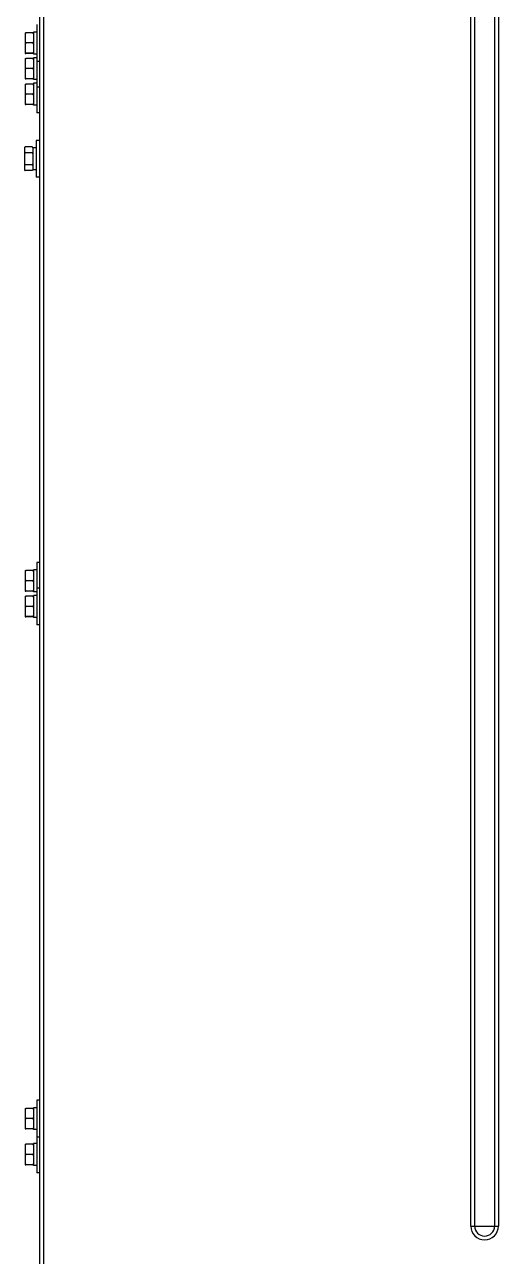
# Model space of a CAD drawing. Header units: millimetres. Extents: x 32496 to 166256, y 3504 to 23939.
# Drawn here: x 101409 to 101640, y 6741 to 7343 of the extents above; entities that cross this region are included whole.
import ezdxf

# ---------------------------------------------------------------- set-up
doc = ezdxf.new("R2010")
doc.units = ezdxf.units.MM
doc.layers.get('0').update_dxf_attribs({"lineweight": 35})
for name, color, linetype in [('2401-01144-S-M6-16HWM_1_0', 7, 'Continuous'), ('4215-19366_1_1_0', 7, 'Continuous'), ('4215-23304_2_1_1_0', 7, 'Continuous')]:
    doc.layers.add(name, color=color, linetype=linetype)

# ---------------------------------------------------------------- blocks, each defined once
blk = doc.blocks.new('gtrytrgtrr')
at = {"layer": '2401-01144-S-M6-16HWM_1_0', "color": 7, "linetype": 'Continuous'}
for p, q in [((69637.96, -73733.79), (69637.96, -73751.79)), ((69632.36, -73737.77), (69632.36, -73747.81)), ((69636.06, -73737.77), (69632.66, -73737.77)), ((69637.96, -73737.44), (69636.36, -73737.44)), ((69636.36, -73737.44), (69636.36, -73748.14)), ((69636.06, -73742.74), (69632.66, -73742.74)), ((69632.36, -73750.27), (69632.36, -73760.31)), ((69636.06, -73747.77), (69632.66, -73747.77)), ((69636.06, -73747.82), (69632.66, -73747.82)), ((69636.06, -73750.27), (69632.66, -73750.27)), ((69637.96, -73748.14), (69636.36, -73748.14)), ((69637.96, -73749.94), (69636.36, -73749.94)), ((69636.36, -73749.94), (69636.36, -73760.64)), ((69639.56, -73751.79), (69637.96, -73751.79)), ((69637.96, -73751.79), (69637.96, -73764.29)), ((69636.06, -73755.24), (69632.66, -73755.24)), ((69632.36, -73762.77), (69632.36, -73772.81)), ((69636.06, -73760.27), (69632.66, -73760.27)), ((69636.06, -73760.32), (69632.66, -73760.32)), ((69636.06, -73762.77), (69632.66, -73762.77)), ((69637.96, -73760.64), (69636.36, -73760.64)), ((69637.96, -73762.44), (69636.36, -73762.44)), ((69636.36, -73762.44), (69636.36, -73773.14)), ((69639.56, -73764.29), (69637.96, -73764.29)), ((69637.96, -73764.29), (69637.96, -73776.79)), ((69636.06, -73767.74), (69632.66, -73767.74)), ((69636.06, -73772.77), (69632.66, -73772.77)), ((69636.06, -73772.82), (69632.66, -73772.82)), ((69637.96, -73773.14), (69636.36, -73773.14)), ((69639.56, -73776.79), (69637.96, -73776.79)), ((69632.06, -73793.82), (69632.36, -73793.52)), ((69632.06, -73793.82), (69632.06, -73804.76)), ((69635.76, -73793.52), (69632.36, -73793.52)), ((69632.36, -73793.52), (69632.36, -73793.52)), ((69636.06, -73793.82), (69635.76, -73793.52)), ((69636.06, -73793.82), (69636.06, -73804.76)), ((69637.66, -73793.94), (69636.06, -73793.94)), ((69639.26, -73790.29), (69637.66, -73790.29)), ((69637.66, -73790.29), (69637.66, -73808.29)), ((69635.76, -73796.41), (69632.36, -73796.41)), ((69632.06, -73804.76), (69632.36, -73805.06)), ((69635.76, -73802.18), (69632.36, -73802.18)), ((69635.76, -73805.06), (69632.36, -73805.06)), ((69636.06, -73804.76), (69635.76, -73805.06)), ((69637.66, -73804.64), (69636.06, -73804.64)), ((69639.26, -73808.29), (69637.66, -73808.29)), ((69639.56, -73996.29), (69637.96, -73996.29)), ((69637.96, -73996.29), (69637.96, -74008.79)), ((69632.36, -74000.27), (69632.36, -74010.31)), ((69636.06, -74000.27), (69632.66, -74000.27)), ((69636.06, -74005.24), (69632.66, -74005.24)), ((69637.96, -73999.94), (69636.36, -73999.94)), ((69636.36, -73999.94), (69636.36, -74010.64)), ((69636.06, -74010.27), (69632.66, -74010.27)), ((69636.06, -74010.32), (69632.66, -74010.32)), ((69637.96, -74010.64), (69636.36, -74010.64)), ((69639.56, -74008.79), (69637.96, -74008.79)), ((69637.96, -74008.79), (69637.96, -74026.79)), ((69632.36, -74012.77), (69632.36, -74022.81)), ((69636.06, -74012.77), (69632.66, -74012.77)), ((69637.96, -74012.44), (69636.36, -74012.44)), ((69636.36, -74012.44), (69636.36, -74023.14)), ((69636.06, -74017.74), (69632.66, -74017.74)), ((69636.06, -74022.77), (69632.66, -74022.77)), ((69636.06, -74022.82), (69632.66, -74022.82)), ((69637.96, -74023.14), (69636.36, -74023.14)), ((69639.56, -74026.79), (69637.96, -74026.79)), ((69632.36, -74262.77), (69632.36, -74272.81)), ((69636.06, -74262.77), (69632.66, -74262.77)), ((69637.96, -74262.44), (69636.36, -74262.44)), ((69636.36, -74262.44), (69636.36, -74273.14)), ((69639.56, -74258.79), (69637.96, -74258.79)), ((69637.96, -74258.79), (69637.96, -74276.79)), ((69636.06, -74267.74), (69632.66, -74267.74)), ((69636.06, -74272.77), (69632.66, -74272.77)), ((69636.06, -74272.82), (69632.66, -74272.82)), ((69637.96, -74273.14), (69636.36, -74273.14)), ((69632.36, -74280.27), (69632.36, -74290.31)), ((69636.06, -74280.27), (69632.66, -74280.27)), ((69637.96, -74279.94), (69636.36, -74279.94)), ((69636.36, -74279.94), (69636.36, -74290.64)), ((69639.56, -74276.79), (69637.96, -74276.79)), ((69637.96, -74276.79), (69637.96, -74294.29)), ((69636.06, -74285.24), (69632.66, -74285.24)), ((69636.06, -74290.27), (69632.66, -74290.27)), ((69636.06, -74290.32), (69632.66, -74290.32)), ((69637.96, -74290.64), (69636.36, -74290.64)), ((69639.56, -74294.29), (69637.96, -74294.29))]:
    blk.add_line(p, q, dxfattribs=at)
for centre, start, end in [((69634.82, -73796.09), 140.50262, 140.86813), ((69633.3, -73796.09), 39.13187, 39.49683)]:
    blk.add_arc(centre, 3.56, start, end, dxfattribs=at)
for points, knots in [([(69632.36, -73737.77), (69632.39, -73737.77), (69632.49, -73737.77), (69632.59, -73737.77), (69632.66, -73737.77)], [0, 0, 0, 0, 0.23369, 1, 1, 1, 1]), ([(69632.66, -73737.77), (69632.64, -73737.81), (69632.53, -73738), (69632.43, -73738.19), (69632.36, -73738.33)], [0, 0, 0, 0, 0.250911, 1, 1, 1, 1]), ([(69636.36, -73737.77), (69636.34, -73737.77), (69636.24, -73737.77), (69636.14, -73737.77), (69636.06, -73737.77)], [0, 0, 0, 0, 0.23369, 1, 1, 1, 1]), ([(69636.06, -73737.77), (69636.09, -73737.81), (69636.2, -73738), (69636.29, -73738.19), (69636.36, -73738.33)], [0, 0, 0, 0, 0.25091, 1, 1, 1, 1]), ([(69632.36, -73742.17), (69632.38, -73742.22), (69632.48, -73742.41), (69632.58, -73742.6), (69632.66, -73742.74)], [0, 0, 0, 0, 0.249123, 1, 1, 1, 1]), ([(69632.66, -73742.74), (69632.64, -73742.79), (69632.53, -73742.98), (69632.43, -73743.17), (69632.36, -73743.31)], [0, 0, 0, 0, 0.250845, 1, 1, 1, 1]), ([(69636.36, -73742.17), (69636.34, -73742.22), (69636.25, -73742.41), (69636.14, -73742.6), (69636.06, -73742.74)], [0, 0, 0, 0, 0.249123, 1, 1, 1, 1]), ([(69636.06, -73742.74), (69636.09, -73742.79), (69636.2, -73742.98), (69636.29, -73743.17), (69636.36, -73743.31)], [0, 0, 0, 0, 0.250844, 1, 1, 1, 1]), ([(69632.36, -73747.19), (69632.38, -73747.24), (69632.48, -73747.43), (69632.58, -73747.62), (69632.66, -73747.77)], [0, 0, 0, 0, 0.24919, 1, 1, 1, 1]), ([(69632.66, -73747.77), (69632.64, -73747.77), (69632.54, -73747.77), (69632.44, -73747.77), (69632.36, -73747.77)], [0, 0, 0, 0, 0.265514, 1, 1, 1, 1]), ([(69632.36, -73747.81), (69632.39, -73747.81), (69632.49, -73747.81), (69632.59, -73747.82), (69632.66, -73747.82)], [0, 0, 0, 0, 0.23369, 1, 1, 1, 1]), ([(69632.36, -73750.27), (69632.39, -73750.27), (69632.49, -73750.27), (69632.59, -73750.27), (69632.66, -73750.27)], [0, 0, 0, 0, 0.23369, 1, 1, 1, 1]), ([(69632.66, -73750.27), (69632.64, -73750.31), (69632.53, -73750.5), (69632.43, -73750.69), (69632.36, -73750.83)], [0, 0, 0, 0, 0.250911, 1, 1, 1, 1]), ([(69636.36, -73747.19), (69636.34, -73747.24), (69636.25, -73747.43), (69636.14, -73747.62), (69636.06, -73747.77)], [0, 0, 0, 0, 0.24919, 1, 1, 1, 1]), ([(69636.06, -73747.77), (69636.09, -73747.77), (69636.19, -73747.77), (69636.29, -73747.77), (69636.36, -73747.77)], [0, 0, 0, 0, 0.265512, 1, 1, 1, 1]), ([(69636.36, -73747.81), (69636.34, -73747.81), (69636.24, -73747.81), (69636.14, -73747.82), (69636.06, -73747.82)], [0, 0, 0, 0, 0.23369, 1, 1, 1, 1]), ([(69636.36, -73750.27), (69636.34, -73750.27), (69636.24, -73750.27), (69636.14, -73750.27), (69636.06, -73750.27)], [0, 0, 0, 0, 0.23369, 1, 1, 1, 1]), ([(69636.06, -73750.27), (69636.09, -73750.31), (69636.2, -73750.5), (69636.29, -73750.69), (69636.36, -73750.83)], [0, 0, 0, 0, 0.25091, 1, 1, 1, 1]), ([(69632.36, -73754.67), (69632.38, -73754.72), (69632.48, -73754.91), (69632.58, -73755.1), (69632.66, -73755.24)], [0, 0, 0, 0, 0.249123, 1, 1, 1, 1]), ([(69632.66, -73755.24), (69632.64, -73755.29), (69632.53, -73755.48), (69632.43, -73755.67), (69632.36, -73755.81)], [0, 0, 0, 0, 0.250845, 1, 1, 1, 1]), ([(69636.36, -73754.67), (69636.34, -73754.72), (69636.25, -73754.91), (69636.14, -73755.1), (69636.06, -73755.24)], [0, 0, 0, 0, 0.249123, 1, 1, 1, 1]), ([(69636.06, -73755.24), (69636.09, -73755.29), (69636.2, -73755.48), (69636.29, -73755.67), (69636.36, -73755.81)], [0, 0, 0, 0, 0.250844, 1, 1, 1, 1]), ([(69632.36, -73759.69), (69632.38, -73759.74), (69632.48, -73759.93), (69632.58, -73760.12), (69632.66, -73760.27)], [0, 0, 0, 0, 0.24919, 1, 1, 1, 1]), ([(69632.66, -73760.27), (69632.64, -73760.27), (69632.54, -73760.27), (69632.44, -73760.27), (69632.36, -73760.27)], [0, 0, 0, 0, 0.265514, 1, 1, 1, 1]), ([(69632.36, -73760.31), (69632.39, -73760.31), (69632.49, -73760.31), (69632.59, -73760.32), (69632.66, -73760.32)], [0, 0, 0, 0, 0.23369, 1, 1, 1, 1]), ([(69632.36, -73762.77), (69632.39, -73762.77), (69632.49, -73762.77), (69632.59, -73762.77), (69632.66, -73762.77)], [0, 0, 0, 0, 0.23369, 1, 1, 1, 1]), ([(69632.66, -73762.77), (69632.64, -73762.81), (69632.53, -73763), (69632.43, -73763.19), (69632.36, -73763.33)], [0, 0, 0, 0, 0.250911, 1, 1, 1, 1]), ([(69636.36, -73759.69), (69636.34, -73759.74), (69636.25, -73759.93), (69636.14, -73760.12), (69636.06, -73760.27)], [0, 0, 0, 0, 0.24919, 1, 1, 1, 1]), ([(69636.06, -73760.27), (69636.09, -73760.27), (69636.19, -73760.27), (69636.29, -73760.27), (69636.36, -73760.27)], [0, 0, 0, 0, 0.265512, 1, 1, 1, 1]), ([(69636.36, -73760.31), (69636.34, -73760.31), (69636.24, -73760.31), (69636.14, -73760.32), (69636.06, -73760.32)], [0, 0, 0, 0, 0.23369, 1, 1, 1, 1]), ([(69636.36, -73762.77), (69636.34, -73762.77), (69636.24, -73762.77), (69636.14, -73762.77), (69636.06, -73762.77)], [0, 0, 0, 0, 0.23369, 1, 1, 1, 1]), ([(69636.06, -73762.77), (69636.09, -73762.81), (69636.2, -73763), (69636.29, -73763.19), (69636.36, -73763.33)], [0, 0, 0, 0, 0.25091, 1, 1, 1, 1]), ([(69632.36, -73767.17), (69632.38, -73767.22), (69632.48, -73767.41), (69632.58, -73767.6), (69632.66, -73767.74)], [0, 0, 0, 0, 0.249123, 1, 1, 1, 1]), ([(69632.66, -73767.74), (69632.64, -73767.79), (69632.53, -73767.98), (69632.43, -73768.17), (69632.36, -73768.31)], [0, 0, 0, 0, 0.250845, 1, 1, 1, 1]), ([(69636.36, -73767.17), (69636.34, -73767.22), (69636.25, -73767.41), (69636.14, -73767.6), (69636.06, -73767.74)], [0, 0, 0, 0, 0.249123, 1, 1, 1, 1]), ([(69636.06, -73767.74), (69636.09, -73767.79), (69636.2, -73767.98), (69636.29, -73768.17), (69636.36, -73768.31)], [0, 0, 0, 0, 0.250844, 1, 1, 1, 1]), ([(69632.36, -73772.19), (69632.38, -73772.24), (69632.48, -73772.43), (69632.58, -73772.62), (69632.66, -73772.77)], [0, 0, 0, 0, 0.24919, 1, 1, 1, 1]), ([(69632.66, -73772.77), (69632.64, -73772.77), (69632.54, -73772.77), (69632.44, -73772.77), (69632.36, -73772.77)], [0, 0, 0, 0, 0.265514, 1, 1, 1, 1]), ([(69632.36, -73772.81), (69632.39, -73772.81), (69632.49, -73772.81), (69632.59, -73772.82), (69632.66, -73772.82)], [0, 0, 0, 0, 0.23369, 1, 1, 1, 1]), ([(69636.36, -73772.19), (69636.34, -73772.24), (69636.25, -73772.43), (69636.14, -73772.62), (69636.06, -73772.77)], [0, 0, 0, 0, 0.24919, 1, 1, 1, 1]), ([(69636.06, -73772.77), (69636.09, -73772.77), (69636.19, -73772.77), (69636.29, -73772.77), (69636.36, -73772.77)], [0, 0, 0, 0, 0.265512, 1, 1, 1, 1]), ([(69636.36, -73772.81), (69636.34, -73772.81), (69636.24, -73772.81), (69636.14, -73772.82), (69636.06, -73772.82)], [0, 0, 0, 0, 0.23369, 1, 1, 1, 1]), ([(69632.36, -73793.52), (69632.34, -73793.54), (69632.24, -73793.64), (69632.14, -73793.75), (69632.08, -73793.83)], [0, 0, 0, 0, 0.255039, 1, 1, 1, 1]), ([(69635.76, -73793.52), (69635.79, -73793.54), (69635.89, -73793.64), (69635.98, -73793.75), (69636.05, -73793.83)], [0, 0, 0, 0, 0.255039, 1, 1, 1, 1]), ([(69632.06, -73796.08), (69632.09, -73796.1), (69632.18, -73796.22), (69632.28, -73796.33), (69632.36, -73796.41)], [0, 0, 0, 0, 0.24456, 1, 1, 1, 1]), ([(69636.06, -73796.08), (69636.04, -73796.1), (69635.94, -73796.22), (69635.84, -73796.33), (69635.76, -73796.41)], [0, 0, 0, 0, 0.24456, 1, 1, 1, 1]), ([(69632.36, -73802.18), (69632.34, -73802.21), (69632.23, -73802.31), (69632.13, -73802.42), (69632.06, -73802.51)], [0, 0, 0, 0, 0.255355, 1, 1, 1, 1]), ([(69632.06, -73804.73), (69632.09, -73804.76), (69632.18, -73804.88), (69632.28, -73804.99), (69632.36, -73805.06)], [0, 0, 0, 0, 0.244562, 1, 1, 1, 1]), ([(69635.76, -73802.18), (69635.79, -73802.21), (69635.89, -73802.31), (69635.99, -73802.42), (69636.06, -73802.51)], [0, 0, 0, 0, 0.255354, 1, 1, 1, 1]), ([(69636.06, -73804.73), (69636.04, -73804.76), (69635.94, -73804.88), (69635.84, -73804.99), (69635.76, -73805.06)], [0, 0, 0, 0, 0.244562, 1, 1, 1, 1]), ([(69632.36, -74000.27), (69632.39, -74000.27), (69632.49, -74000.27), (69632.59, -74000.27), (69632.66, -74000.27)], [0, 0, 0, 0, 0.23369, 1, 1, 1, 1]), ([(69632.66, -74000.27), (69632.64, -74000.31), (69632.53, -74000.5), (69632.43, -74000.69), (69632.36, -74000.83)], [0, 0, 0, 0, 0.250911, 1, 1, 1, 1]), ([(69632.36, -74004.67), (69632.38, -74004.72), (69632.48, -74004.91), (69632.58, -74005.1), (69632.66, -74005.24)], [0, 0, 0, 0, 0.249123, 1, 1, 1, 1]), ([(69632.66, -74005.24), (69632.64, -74005.29), (69632.53, -74005.48), (69632.43, -74005.67), (69632.36, -74005.81)], [0, 0, 0, 0, 0.250845, 1, 1, 1, 1]), ([(69636.36, -74000.27), (69636.34, -74000.27), (69636.24, -74000.27), (69636.14, -74000.27), (69636.06, -74000.27)], [0, 0, 0, 0, 0.23369, 1, 1, 1, 1]), ([(69636.06, -74000.27), (69636.09, -74000.31), (69636.2, -74000.5), (69636.29, -74000.69), (69636.36, -74000.83)], [0, 0, 0, 0, 0.25091, 1, 1, 1, 1]), ([(69636.36, -74004.67), (69636.34, -74004.72), (69636.25, -74004.91), (69636.14, -74005.1), (69636.06, -74005.24)], [0, 0, 0, 0, 0.249123, 1, 1, 1, 1]), ([(69636.06, -74005.24), (69636.09, -74005.29), (69636.2, -74005.48), (69636.29, -74005.67), (69636.36, -74005.81)], [0, 0, 0, 0, 0.250844, 1, 1, 1, 1]), ([(69632.36, -74009.69), (69632.38, -74009.74), (69632.48, -74009.93), (69632.58, -74010.12), (69632.66, -74010.27)], [0, 0, 0, 0, 0.24919, 1, 1, 1, 1]), ([(69632.66, -74010.27), (69632.64, -74010.27), (69632.54, -74010.27), (69632.44, -74010.27), (69632.36, -74010.27)], [0, 0, 0, 0, 0.265514, 1, 1, 1, 1]), ([(69632.36, -74010.31), (69632.39, -74010.31), (69632.49, -74010.31), (69632.59, -74010.32), (69632.66, -74010.32)], [0, 0, 0, 0, 0.23369, 1, 1, 1, 1]), ([(69636.36, -74009.69), (69636.34, -74009.74), (69636.25, -74009.93), (69636.14, -74010.12), (69636.06, -74010.27)], [0, 0, 0, 0, 0.24919, 1, 1, 1, 1]), ([(69636.06, -74010.27), (69636.09, -74010.27), (69636.19, -74010.27), (69636.29, -74010.27), (69636.36, -74010.27)], [0, 0, 0, 0, 0.265512, 1, 1, 1, 1]), ([(69636.36, -74010.31), (69636.34, -74010.31), (69636.24, -74010.31), (69636.14, -74010.32), (69636.06, -74010.32)], [0, 0, 0, 0, 0.23369, 1, 1, 1, 1]), ([(69632.36, -74012.77), (69632.39, -74012.77), (69632.49, -74012.77), (69632.59, -74012.77), (69632.66, -74012.77)], [0, 0, 0, 0, 0.23369, 1, 1, 1, 1]), ([(69632.66, -74012.77), (69632.64, -74012.81), (69632.53, -74013), (69632.43, -74013.19), (69632.36, -74013.33)], [0, 0, 0, 0, 0.250911, 1, 1, 1, 1]), ([(69632.36, -74017.17), (69632.38, -74017.22), (69632.48, -74017.41), (69632.58, -74017.6), (69632.66, -74017.74)], [0, 0, 0, 0, 0.249123, 1, 1, 1, 1]), ([(69636.36, -74012.77), (69636.34, -74012.77), (69636.24, -74012.77), (69636.14, -74012.77), (69636.06, -74012.77)], [0, 0, 0, 0, 0.23369, 1, 1, 1, 1]), ([(69636.06, -74012.77), (69636.09, -74012.81), (69636.2, -74013), (69636.29, -74013.19), (69636.36, -74013.33)], [0, 0, 0, 0, 0.25091, 1, 1, 1, 1]), ([(69636.36, -74017.17), (69636.34, -74017.22), (69636.25, -74017.41), (69636.14, -74017.6), (69636.06, -74017.74)], [0, 0, 0, 0, 0.249123, 1, 1, 1, 1]), ([(69632.66, -74017.74), (69632.64, -74017.79), (69632.53, -74017.98), (69632.43, -74018.17), (69632.36, -74018.31)], [0, 0, 0, 0, 0.250845, 1, 1, 1, 1]), ([(69632.36, -74022.19), (69632.38, -74022.24), (69632.48, -74022.43), (69632.58, -74022.62), (69632.66, -74022.77)], [0, 0, 0, 0, 0.24919, 1, 1, 1, 1]), ([(69632.66, -74022.77), (69632.64, -74022.77), (69632.54, -74022.77), (69632.44, -74022.77), (69632.36, -74022.77)], [0, 0, 0, 0, 0.265514, 1, 1, 1, 1]), ([(69632.36, -74022.81), (69632.39, -74022.81), (69632.49, -74022.81), (69632.59, -74022.82), (69632.66, -74022.82)], [0, 0, 0, 0, 0.23369, 1, 1, 1, 1]), ([(69636.06, -74017.74), (69636.09, -74017.79), (69636.2, -74017.98), (69636.29, -74018.17), (69636.36, -74018.31)], [0, 0, 0, 0, 0.250844, 1, 1, 1, 1]), ([(69636.36, -74022.19), (69636.34, -74022.24), (69636.25, -74022.43), (69636.14, -74022.62), (69636.06, -74022.77)], [0, 0, 0, 0, 0.24919, 1, 1, 1, 1]), ([(69636.06, -74022.77), (69636.09, -74022.77), (69636.19, -74022.77), (69636.29, -74022.77), (69636.36, -74022.77)], [0, 0, 0, 0, 0.265512, 1, 1, 1, 1]), ([(69636.36, -74022.81), (69636.34, -74022.81), (69636.24, -74022.81), (69636.14, -74022.82), (69636.06, -74022.82)], [0, 0, 0, 0, 0.23369, 1, 1, 1, 1]), ([(69632.36, -74262.77), (69632.39, -74262.77), (69632.49, -74262.77), (69632.59, -74262.77), (69632.66, -74262.77)], [0, 0, 0, 0, 0.23369, 1, 1, 1, 1]), ([(69632.66, -74262.77), (69632.64, -74262.81), (69632.53, -74263), (69632.43, -74263.19), (69632.36, -74263.33)], [0, 0, 0, 0, 0.250911, 1, 1, 1, 1]), ([(69636.36, -74262.77), (69636.34, -74262.77), (69636.24, -74262.77), (69636.14, -74262.77), (69636.06, -74262.77)], [0, 0, 0, 0, 0.23369, 1, 1, 1, 1]), ([(69636.06, -74262.77), (69636.09, -74262.81), (69636.2, -74263), (69636.29, -74263.19), (69636.36, -74263.33)], [0, 0, 0, 0, 0.25091, 1, 1, 1, 1]), ([(69632.36, -74267.17), (69632.38, -74267.22), (69632.48, -74267.41), (69632.58, -74267.6), (69632.66, -74267.74)], [0, 0, 0, 0, 0.249123, 1, 1, 1, 1]), ([(69632.66, -74267.74), (69632.64, -74267.79), (69632.53, -74267.98), (69632.43, -74268.17), (69632.36, -74268.31)], [0, 0, 0, 0, 0.250845, 1, 1, 1, 1]), ([(69636.36, -74267.17), (69636.34, -74267.22), (69636.25, -74267.41), (69636.14, -74267.6), (69636.06, -74267.74)], [0, 0, 0, 0, 0.249123, 1, 1, 1, 1]), ([(69636.06, -74267.74), (69636.09, -74267.79), (69636.2, -74267.98), (69636.29, -74268.17), (69636.36, -74268.31)], [0, 0, 0, 0, 0.250844, 1, 1, 1, 1]), ([(69632.36, -74272.19), (69632.38, -74272.24), (69632.48, -74272.43), (69632.58, -74272.62), (69632.66, -74272.77)], [0, 0, 0, 0, 0.24919, 1, 1, 1, 1]), ([(69632.66, -74272.77), (69632.64, -74272.77), (69632.54, -74272.77), (69632.44, -74272.77), (69632.36, -74272.77)], [0, 0, 0, 0, 0.265514, 1, 1, 1, 1]), ([(69632.36, -74272.81), (69632.39, -74272.81), (69632.49, -74272.81), (69632.59, -74272.82), (69632.66, -74272.82)], [0, 0, 0, 0, 0.23369, 1, 1, 1, 1]), ([(69636.36, -74272.19), (69636.34, -74272.24), (69636.25, -74272.43), (69636.14, -74272.62), (69636.06, -74272.77)], [0, 0, 0, 0, 0.24919, 1, 1, 1, 1]), ([(69636.06, -74272.77), (69636.09, -74272.77), (69636.19, -74272.77), (69636.29, -74272.77), (69636.36, -74272.77)], [0, 0, 0, 0, 0.265512, 1, 1, 1, 1]), ([(69636.36, -74272.81), (69636.34, -74272.81), (69636.24, -74272.81), (69636.14, -74272.82), (69636.06, -74272.82)], [0, 0, 0, 0, 0.23369, 1, 1, 1, 1]), ([(69632.36, -74280.27), (69632.39, -74280.27), (69632.49, -74280.27), (69632.59, -74280.27), (69632.66, -74280.27)], [0, 0, 0, 0, 0.23369, 1, 1, 1, 1]), ([(69632.66, -74280.27), (69632.64, -74280.31), (69632.53, -74280.5), (69632.43, -74280.69), (69632.36, -74280.83)], [0, 0, 0, 0, 0.250911, 1, 1, 1, 1]), ([(69636.36, -74280.27), (69636.34, -74280.27), (69636.24, -74280.27), (69636.14, -74280.27), (69636.06, -74280.27)], [0, 0, 0, 0, 0.23369, 1, 1, 1, 1]), ([(69636.06, -74280.27), (69636.09, -74280.31), (69636.2, -74280.5), (69636.29, -74280.69), (69636.36, -74280.83)], [0, 0, 0, 0, 0.25091, 1, 1, 1, 1]), ([(69632.36, -74284.67), (69632.38, -74284.72), (69632.48, -74284.91), (69632.58, -74285.1), (69632.66, -74285.24)], [0, 0, 0, 0, 0.249123, 1, 1, 1, 1]), ([(69632.66, -74285.24), (69632.64, -74285.29), (69632.53, -74285.48), (69632.43, -74285.67), (69632.36, -74285.81)], [0, 0, 0, 0, 0.250845, 1, 1, 1, 1]), ([(69636.36, -74284.67), (69636.34, -74284.72), (69636.25, -74284.91), (69636.14, -74285.1), (69636.06, -74285.24)], [0, 0, 0, 0, 0.249123, 1, 1, 1, 1]), ([(69636.06, -74285.24), (69636.09, -74285.29), (69636.2, -74285.48), (69636.29, -74285.67), (69636.36, -74285.81)], [0, 0, 0, 0, 0.250844, 1, 1, 1, 1]), ([(69632.36, -74289.69), (69632.38, -74289.74), (69632.48, -74289.93), (69632.58, -74290.12), (69632.66, -74290.27)], [0, 0, 0, 0, 0.24919, 1, 1, 1, 1]), ([(69632.66, -74290.27), (69632.64, -74290.27), (69632.54, -74290.27), (69632.44, -74290.27), (69632.36, -74290.27)], [0, 0, 0, 0, 0.265514, 1, 1, 1, 1]), ([(69632.36, -74290.31), (69632.39, -74290.31), (69632.49, -74290.31), (69632.59, -74290.32), (69632.66, -74290.32)], [0, 0, 0, 0, 0.23369, 1, 1, 1, 1]), ([(69636.36, -74289.69), (69636.34, -74289.74), (69636.25, -74289.93), (69636.14, -74290.12), (69636.06, -74290.27)], [0, 0, 0, 0, 0.24919, 1, 1, 1, 1]), ([(69636.06, -74290.27), (69636.09, -74290.27), (69636.19, -74290.27), (69636.29, -74290.27), (69636.36, -74290.27)], [0, 0, 0, 0, 0.265512, 1, 1, 1, 1]), ([(69636.36, -74290.31), (69636.34, -74290.31), (69636.24, -74290.31), (69636.14, -74290.32), (69636.06, -74290.32)], [0, 0, 0, 0, 0.23369, 1, 1, 1, 1])]:
    blk.add_open_spline(points, degree=3, knots=knots, dxfattribs=at)
for points in [[(69632.36, -73796.41), (69632.25, -73796.62), (69632.15, -73796.84), (69632.06, -73797.06)], [(69635.76, -73796.41), (69635.87, -73796.62), (69635.97, -73796.84), (69636.06, -73797.06)], [(69632.06, -73801.52), (69632.15, -73801.74), (69632.25, -73801.96), (69632.36, -73802.18)], [(69636.06, -73801.52), (69635.97, -73801.74), (69635.87, -73801.96), (69635.76, -73802.18)]]:
    blk.add_open_spline(points, degree=3, dxfattribs=at)
at = {"layer": '4215-19366_1_1_0', "color": 7, "linetype": 'Continuous'}
for p, q in [((69639.26, -73776.79), (69639.26, -73996.29)), ((69639.56, -73815.79), (69639.26, -73815.79)), ((69639.56, -73817.79), (69639.26, -73817.79)), ((69639.26, -74026.79), (69639.26, -74258.79)), ((69639.26, -74246.29), (69639.56, -74246.29)), ((69639.26, -74294.29), (69639.26, -74362.29))]:
    blk.add_line(p, q, dxfattribs=at)
at = {"layer": '4215-23304_2_1_1_0', "color": 7, "linetype": 'Continuous'}
blk.add_line((69639.56, -74416.04), (69639.56, -73094.54), dxfattribs=at)
at = {"layer": '4215-23304_2_1_1_0', "color": 9, "linetype": 'Continuous'}
for p, q in [((69641.26, -73096.24), (69641.26, -74414.34)), ((69850.05, -74320.29), (69850.05, -73190.29)), ((69851.92, -74320.29), (69851.92, -73190.29)), ((69861.61, -73190.29), (69861.61, -74320.29)), ((69863.47, -73190.29), (69863.47, -74320.29)), ((69850.05, -74320.29), (69863.47, -74320.29))]:
    blk.add_line(p, q, dxfattribs=at)
for radius in [6.71, 4.84]:
    blk.add_arc((69856.76, -74320.29), radius, 180, 0, dxfattribs=at)

msp = doc.modelspace()

# ---------------------------------------------------------------- block references
msp.add_blockref('gtrytrgtrr', (31776.885, 81076.369))

doc.saveas('drawing.dxf')
